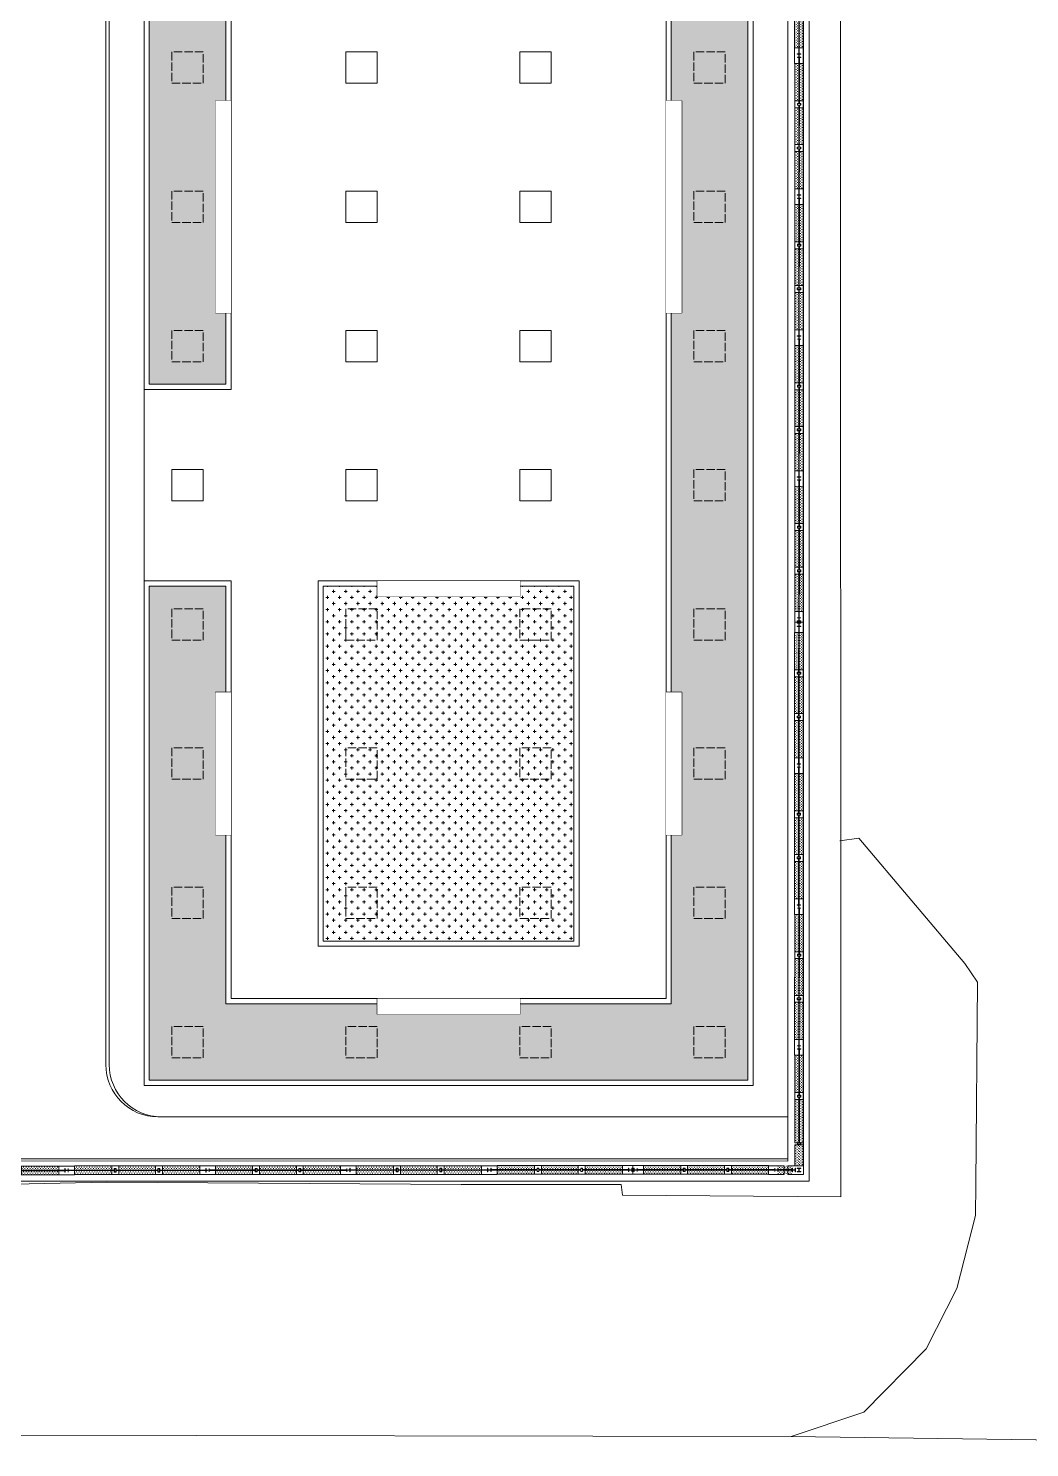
# Model space of a CAD drawing. Header units: millimetres. Extents: x 930469 to 1523124, y -120375 to 411163.
# Drawn here: x 1394603 to 1423374, y 74247 to 115031 of the extents above; entities that cross this region are included whole.
import ezdxf

# ---------------------------------------------------------------- set-up
doc = ezdxf.new("R2010")
doc.units = ezdxf.units.MM
doc.set_wipeout_variables(frame=1)
doc.linetypes.add('ACAD_ISO02W100', pattern=[15, 12, -3])
doc.layers.get('Defpoints').update_dxf_attribs({"color": 8, "lineweight": 0})
for name, color, linetype, lineweight in [('A-DIM', 8, 'Continuous', 0), ('A-HATCH', 8, 'Continuous', 0), ('A-NET THAY', 8, 'Continuous', 0), ('A1-LÁT SÀN', 8, 'Continuous', 0), ('COT VACH', 8, 'Continuous', 0), ('DANCU', 8, 'Continuous', 0), ('GIAOTHONG', 8, 'Continuous', 0), ('Hidden', 8, 'ACAD_ISO02W100', 0), ('Xref Landscape 2020 05 04$0$$0$KT-Tuong', 8, 'Continuous', 0), ('Xref Landscape 2020 05 04$0$A1-DIM', 8, 'Continuous', 0), ('Xref Landscape 2020 05 04$0$A1-KÝ HIỆU', 8, 'Continuous', 0), ('Xref Landscape 2020 05 04$0$CDC-E-Lighting', 8, 'Continuous', 0), ('Xref Landscape 2020 05 04$0$MANH', 8, 'Continuous', 0), ('Xref Landscape 2020 05 04$0$tree', 8, 'Continuous', 0), ('Xref Landscape 2020 05 04$0$Xref Landscape$0$THAY', 8, 'Continuous', 0)]:
    doc.layers.add(name, color=color, linetype=linetype, lineweight=lineweight)
pattern_1 = [(0, (702952.4599005149, 588222.3422771539), (175, 175), [87.5, -262.5]), (90, (702996.2099005149, 588178.5922771539), (-175, 175), [87.5, -262.5])]
pattern_2 = [(9.213864076586628e-15, (-2481406.21934301, -97450.50191261893), (37.5, 37.5), [18.75, -56.25]), (90, (-2481396.84434301, -97459.87691261893), (-37.49999999999999, 37.5), [18.75, -56.25])]
pattern_3 = [(9.213864076586628e-15, (-2481406.21934301, -97583.12871259003), (37.5, 37.5), [18.75, -56.25]), (90, (-2481396.84434301, -97592.50371259003), (-37.49999999999999, 37.5), [18.75, -56.25])]

# ---------------------------------------------------------------- blocks, each defined once
blk = doc.blocks.new('A$Cd8518536')
at = {"layer": 'Defpoints', "ltscale": 3}
blk.add_lwpolyline([(303.3530819588091, 245.9262477381568), (361.6864156658487, 245.9262477381568), (361.6864156658487, 8.592913222246693), (303.3530819588091, 8.592913222246693)], close=True, dxfattribs=at)
blk = doc.blocks.new('ukukd')
at = {"layer": 'A-DIM', "ltscale": 3, "xscale": 299.9999983522735, "yscale": 299.9999983522735, "zscale": 299.9999983522735}
blk.add_blockref('A$Cd8518536', (1089737.763870805, 446208.6096436164), dxfattribs=at)
blk = doc.blocks.new('frefegthmm')
at = {"layer": 'A-HATCH', "ltscale": 3}
h = blk.add_hatch(dxfattribs=at)
h.set_pattern_fill('CROSS', color=256, scale=700)
h.set_pattern_definition(pattern_1)
h.paths.add_polyline_path([(1564510.106906567, 527498.4821823777), (1643410.106870283, 527498.4821823777), (1643410.106870283, 510298.482150438), (1629210.106865891, 510298.482150438), (1629210.106865891, 512498.482150438), (1641210.106870283, 512498.482150438), (1641210.106870283, 525298.4821823777), (1566710.106909498, 525298.4821823777), (1566710.106909498, 510298.4821663815), (1564510.106906567, 510298.4821663815)])
h = blk.add_hatch(dxfattribs=at)
h.set_pattern_fill('CROSS', color=256, scale=700)
h.set_pattern_definition(pattern_1)
h.paths.add_polyline_path([(1629210.106865891, 522498.4821664043), (1639410.106868819, 522498.4821664043), (1639410.106868819, 515298.4821664043), (1629210.106865891, 515298.4821664043)])
h = blk.add_hatch(dxfattribs=at)
h.set_pattern_fill('CROSS', color=256, scale=700)
h.set_pattern_definition(pattern_1)
h.paths.add_polyline_path([(1572510.106906571, 512498.4821664283), (1572510.106906571, 510298.4821664283), (1623410.106861497, 510298.482182308), (1623410.106861497, 512498.482182308)])
at = {"layer": 'A-NET THAY', "ltscale": 3}
blk.add_lwpolyline([(1644460.106888426, 528648.4821663968), (1563460.106888426, 528648.4821663968), (1563460.106888426, 510648.4821664175, 0.414213562373095), (1564960.106888426, 509148.4821664175), (1642960.106888426, 509148.4821664175, 0.414213562373095), (1644460.106888426, 510648.4821664175)], format="xyb", close=True, dxfattribs=at)
for points in [[(1564360.106906567, 527648.4821823777), (1643560.106870283, 527648.4821823777), (1643560.106870283, 510148.482150438), (1629060.106865891, 510148.482150438), (1629060.106865891, 512648.482150438), (1641060.106870283, 512648.482150438), (1641060.106870283, 525148.4821823777), (1566860.106909498, 525148.4821823777), (1566860.106909498, 510148.4821663815), (1564360.106906567, 510148.4821663815)], [(1564510.106906567, 527498.4821823777), (1643410.106870283, 527498.4821823777), (1643410.106870283, 510298.482150438), (1629210.106865891, 510298.482150438), (1629210.106865891, 512498.482150438), (1641210.106870283, 512498.482150438), (1641210.106870283, 525298.4821823777), (1566710.106909498, 525298.4821823777), (1566710.106909498, 510298.4821663815), (1564510.106906567, 510298.4821663815)], [(1615260.106861499, 525598.4821823777), (1615260.106861499, 525148.4821823777), (1621360.106861499, 525148.4821823777), (1621360.106861499, 525598.4821823777)], [(1632260.106867355, 525598.4821823777), (1632260.106867355, 525148.4821823777), (1636360.106867355, 525148.4821823777), (1636360.106867355, 525598.4821823777)], [(1629060.106865891, 522648.4821664043), (1639560.106868819, 522648.4821664043), (1639560.106868819, 515148.4821664043), (1629060.106865891, 515148.4821664043)], [(1629210.106865891, 522498.4821664043), (1639410.106868819, 522498.4821664043), (1639410.106868819, 515298.4821664043), (1629210.106865891, 515298.4821664043)], [(1614760.106861498, 520948.4821664043), (1614760.106861498, 521848.4821664043), (1613860.106861498, 521848.4821664043), (1613860.106861498, 520948.4821664043)], [(1618760.106861498, 520948.4821664043), (1618760.106861498, 521848.4821664043), (1617860.106861498, 521848.4821664043), (1617860.106861498, 520948.4821664043)], [(1622760.106861497, 520948.4821664043), (1622760.106861497, 521848.4821664043), (1621860.106861497, 521848.4821664043), (1621860.106861497, 520948.4821664043)], [(1626760.106862962, 520948.4821664043), (1626760.106862962, 521848.4821664043), (1625860.106862962, 521848.4821664043), (1625860.106862962, 520948.4821664043)], [(1629510.106865891, 520948.4821664043), (1629060.106865891, 520948.4821664043), (1629060.106865891, 516848.4821664043), (1629510.106865891, 516848.4821664043)], [(1641510.106870283, 520948.4821664043), (1641060.106870283, 520948.4821664043), (1641060.106870283, 516848.4821664043), (1641510.106870283, 516848.4821664043)], [(1614760.106862964, 515948.4821664043), (1614760.106862964, 516848.4821664043), (1613860.106862964, 516848.4821664043), (1613860.106862964, 515948.4821664043)], [(1618760.106862964, 515948.4821664043), (1618760.106862964, 516848.4821664043), (1617860.106862964, 516848.4821664043), (1617860.106862964, 515948.4821664043)], [(1622760.106862963, 515948.4821664043), (1622760.106862963, 516848.4821664043), (1621860.106862963, 516848.4821664043), (1621860.106862963, 515948.4821664043)], [(1626760.106864427, 515948.4821664043), (1626760.106864427, 516848.4821664043), (1625860.106864427, 516848.4821664043), (1625860.106864427, 515948.4821664043)], [(1572360.106906571, 512648.4821663815), (1572360.106906571, 510148.4821663815), (1623560.106861497, 510148.4821823548), (1623560.106861497, 512648.4821823548)], [(1572510.106906571, 512498.4821664283), (1572510.106906571, 510298.4821664283), (1623410.106861497, 510298.482182308), (1623410.106861497, 512498.482182308)], [(1615260.106861499, 512198.4821504309), (1615260.106861499, 512648.4821504309), (1621360.106861499, 512648.4821504309), (1621360.106861499, 512198.4821504309)], [(1632260.106867355, 512198.4821504309), (1632260.106867355, 512648.4821504309), (1636360.106867355, 512648.4821504309), (1636360.106867355, 512198.4821504309)], [(1626760.106864427, 510948.4821823548), (1626760.106864427, 511848.4821823548), (1625860.106864427, 511848.4821823548), (1625860.106864427, 510948.4821823548)]]:
    blk.add_lwpolyline(points, close=True, dxfattribs=at)
at = {"layer": 'Hidden', "ltscale": 20}
for points in [[(1614760.106860035, 525948.4821823777), (1614760.106860035, 526848.4821823777), (1613860.106860035, 526848.4821823777), (1613860.106860035, 525948.4821823777)], [(1618760.106861499, 525948.4821823777), (1618760.106861499, 526848.4821823777), (1617860.106861499, 526848.4821823777), (1617860.106861499, 525948.4821823777)], [(1622760.106862963, 525948.4821823777), (1622760.106862963, 526848.4821823777), (1621860.106862963, 526848.4821823777), (1621860.106862963, 525948.4821823777)], [(1626760.106864427, 525948.4821823777), (1626760.106864427, 526848.4821823777), (1625860.106864427, 526848.4821823777), (1625860.106864427, 525948.4821823777)], [(1630760.106865891, 525948.4821823777), (1630760.106865891, 526848.4821823777), (1629860.106865891, 526848.4821823777), (1629860.106865891, 525948.4821823777)], [(1634760.106867355, 525948.4821823777), (1634760.106867355, 526848.4821823777), (1633860.106867355, 526848.4821823777), (1633860.106867355, 525948.4821823777)], [(1638760.106868819, 525948.4821823777), (1638760.106868819, 526848.4821823777), (1637860.106868819, 526848.4821823777), (1637860.106868819, 525948.4821823777)], [(1642760.106870283, 525948.4821823777), (1642760.106870283, 526848.4821823777), (1641860.106870283, 526848.4821823777), (1641860.106870283, 525948.4821823777)], [(1630760.106865891, 520948.4821664043), (1630760.106865891, 521848.4821664043), (1629860.106865891, 521848.4821664043), (1629860.106865891, 520948.4821664043)], [(1634760.106867355, 520948.4821664043), (1634760.106867355, 521848.4821664043), (1633860.106867355, 521848.4821664043), (1633860.106867355, 520948.4821664043)], [(1638760.106868819, 520948.4821664043), (1638760.106868819, 521848.4821664043), (1637860.106868819, 521848.4821664043), (1637860.106868819, 520948.4821664043)], [(1642760.106870283, 520948.4821664043), (1642760.106870283, 521848.4821664043), (1641860.106870283, 521848.4821664043), (1641860.106870283, 520948.4821664043)], [(1630760.106865891, 515948.4821664043), (1630760.106865891, 516848.4821664043), (1629860.106865891, 516848.4821664043), (1629860.106865891, 515948.4821664043)], [(1634760.106867355, 515948.4821664043), (1634760.106867355, 516848.4821664043), (1633860.106867355, 516848.4821664043), (1633860.106867355, 515948.4821664043)], [(1638760.106868819, 515948.4821664043), (1638760.106868819, 516848.4821664043), (1637860.106868819, 516848.4821664043), (1637860.106868819, 515948.4821664043)], [(1642760.106870283, 515948.4821664043), (1642760.106870283, 516848.4821664043), (1641860.106870283, 516848.4821664043), (1641860.106870283, 515948.4821664043)], [(1614760.106861499, 510948.4821823548), (1614760.106861499, 511848.4821823548), (1613860.106861499, 511848.4821823548), (1613860.106861499, 510948.4821823548)], [(1618760.106861498, 510948.4821823548), (1618760.106861498, 511848.4821823548), (1617860.106861498, 511848.4821823548), (1617860.106861498, 510948.4821823548)], [(1622760.106861497, 510948.4821823548), (1622760.106861497, 511848.4821823548), (1621860.106861497, 511848.4821823548), (1621860.106861497, 510948.4821823548)], [(1630760.106865891, 510948.4821823548), (1630760.106865891, 511848.4821823548), (1629860.106865891, 511848.4821823548), (1629860.106865891, 510948.4821823548)], [(1634760.106867355, 510948.4821823548), (1634760.106867355, 511848.4821823548), (1633860.106867355, 511848.4821823548), (1633860.106867355, 510948.4821823548)], [(1638760.106868819, 510948.4821823548), (1638760.106868819, 511848.4821823548), (1637860.106868819, 511848.4821823548), (1637860.106868819, 510948.4821823548)], [(1642760.106870283, 510948.4821823548), (1642760.106870283, 511848.4821823548), (1641860.106870283, 511848.4821823548), (1641860.106870283, 510948.4821823548)]]:
    blk.add_lwpolyline(points, close=True, dxfattribs=at)
for points in [[(1615260.106861499, 525598.4821823774), (1615260.106861499, 525148.4821823777), (1621360.106861499, 525148.4821823777), (1621360.106861499, 525598.4821823774)], [(1632260.1068673548, 525598.4821823775), (1632260.1068673548, 525148.4821823777), (1636360.106867355, 525148.4821823777), (1636360.106867355, 525598.4821823775)], [(1629510.1068658906, 520948.4821664043), (1629060.106865891, 520948.4821664043), (1629060.106865891, 516848.4821664043), (1629510.1068658906, 516848.4821664043)], [(1641510.1068702824, 520948.4821664043), (1641060.106870283, 520948.4821664043), (1641060.106870283, 516848.4821664043), (1641510.1068702824, 516848.4821664043)], [(1615260.106861499, 512198.48215043114), (1615260.106861499, 512648.4821504309), (1621360.106861499, 512648.4821504309), (1621360.106861499, 512198.48215043114)], [(1632260.1068673548, 512198.48215043114), (1632260.1068673548, 512648.4821504309), (1636360.106867355, 512648.4821504309), (1636360.106867355, 512198.48215043114)]]:
    blk.add_wipeout(points).dxf.layer = 'A-NET THAY'
blk = doc.blocks.new('Xref Landscape 2020 05 04$0$123333')
at = {"layer": 'Xref Landscape 2020 05 04$0$tree'}
h = blk.add_hatch(dxfattribs=at)
h.set_pattern_fill('CROSS', color=256, scale=150)
h.set_pattern_definition([(9.213864076586628e-15, (-1079850.712150478, 449499.7543768531), (37.5, 37.5), [18.75, -56.25]), (90, (-1079841.337150478, 449490.3793768531), (-37.49999999999999, 37.5), [18.75, -56.25])])
h.paths.add_polyline_path([(349.9999999996517, 133.6867107070866), (1425.200356976013, 133.6867107070866), (1425.200356976013, 250.0000008120551), (349.9999999996517, 250.0000008120551)])
h = blk.add_hatch(dxfattribs=at)
h.set_pattern_fill('CROSS', color=256, scale=150)
h.set_pattern_definition([(9.213864076586628e-15, (-1079850.712150478, 449367.127576882), (37.5, 37.5), [18.75, -56.25]), (90, (-1079841.337150478, 449357.752576882), (-37.49999999999999, 37.5), [18.75, -56.25])])
h.paths.add_polyline_path([(349.9999999996508, 1.059910735988524), (1425.200356976013, 1.059910735988524), (1425.200356976013, 117.373200840957), (349.9999999996508, 117.373200840957)])
h = blk.add_hatch(dxfattribs=at)
h.set_pattern_fill('CROSS', color=256, scale=150)
h.set_pattern_definition([(9.213864076586628e-15, (-1078592.378817145, 449499.7543768531), (37.5, 37.5), [18.75, -56.25]), (90, (-1078583.003817145, 449490.3793768531), (-37.49999999999999, 37.5), [18.75, -56.25])])
h.paths.add_polyline_path([(1625.200356976013, 133.6867107070866), (2675.228979431209, 133.6867107070866), (2675.228979431209, 250.0000008120551), (1625.200356976013, 250.0000008120551)])
h = blk.add_hatch(dxfattribs=at)
h.set_pattern_fill('CROSS', color=256, scale=150)
h.set_pattern_definition([(9.213864076586628e-15, (-1078592.378817145, 449367.127576882), (37.5, 37.5), [18.75, -56.25]), (90, (-1078583.003817145, 449357.752576882), (-37.49999999999999, 37.5), [18.75, -56.25])])
h.paths.add_polyline_path([(1625.200356976013, 1.059910735988524), (2675.228979431209, 1.059910735988524), (2675.228979431209, 117.373200840957), (1625.200356976013, 117.373200840957)])
h = blk.add_hatch(dxfattribs=at)
h.set_pattern_fill('CROSS', color=256, scale=150)
h.set_pattern_definition([(9.213864076586628e-15, (-1077459.045483811, 449499.7543768531), (37.5, 37.5), [18.75, -56.25]), (90, (-1077449.670483811, 449490.3793768531), (-37.49999999999999, 37.5), [18.75, -56.25])])
h.paths.add_polyline_path([(2875.228979431209, 133.6867107070866), (3949.999999999651, 133.6867107070866), (3949.999999999651, 250.0000008120551), (2875.228979431209, 250.0000008120551)])
h = blk.add_hatch(dxfattribs=at)
h.set_pattern_fill('CROSS', color=256, scale=150)
h.set_pattern_definition([(9.213864076586628e-15, (-1077459.045483811, 449367.127576882), (37.5, 37.5), [18.75, -56.25]), (90, (-1077449.670483811, 449357.752576882), (-37.49999999999999, 37.5), [18.75, -56.25])])
h.paths.add_polyline_path([(2875.228979431209, 1.059910735988524), (3949.999999999651, 1.059910735988524), (3949.999999999651, 117.373200840957), (2875.228979431209, 117.373200840957)])
at = {"layer": 'Xref Landscape 2020 05 04$0$$0$KT-Tuong', "ltscale": 3}
for points in [[(125.0000000000009, 129.200000337034), (160.8000000000466, 129.200000337034, 0.4142135623730951), (167.8000000000475, 136.200000337034), (167.8000000000475, 175.0000003370224), (175, 175.0000003370224), (175, 75.00000033702236), (167.8000000000475, 75.00000033702236), (167.8000000000475, 113.8000003370689, 0.4142135623730951), (160.8000000000466, 120.8000003370689), (125.0000000000009, 120.8000003370689)], [(4175, 129.200000337034), (4139.199999999953, 129.200000337034, -0.4142135623730951), (4132.199999999953, 136.200000337034), (4132.199999999953, 175.0000003370806), (4125, 175.0000003370806), (4125, 75.00000033708056), (4132.199999999953, 75.00000033708056), (4132.199999999953, 113.8000003370689, -0.4142135623730951), (4139.199999999953, 120.8000003370689), (4175, 120.8000003370689)]]:
    blk.add_lwpolyline(points, format="xyb", dxfattribs=at)
for points in [[(1495, 75.00000033702236), (1550, 75.00000033702236), (1550, 175.0000003370224), (1495, 175.0000003370224)], [(1502.199999999953, 82.200000337034), (1542.800000000047, 82.200000337034), (1542.800000000047, 167.8000003370689), (1502.199999999953, 167.8000003370689)], [(2749.999999999302, 75.00000008626375), (2804.999999999302, 75.00000008626375), (2804.999999999302, 175.0000000862638), (2749.999999999302, 175.0000000862638)], [(2757.199999999255, 82.2000000862754), (2797.799999999233, 82.2000000862754), (2797.799999999233, 167.8000000863103), (2757.199999999255, 167.8000000863103)]]:
    blk.add_lwpolyline(points, close=True, dxfattribs=at)
at = {"layer": 'Xref Landscape 2020 05 04$0$A1-DIM'}
for points in [[(174.9998689262429, 133.6867107070866), (1495, 133.6867109578452), (1495.000262147514, 117.3732010917156), (175.0001310737571, 117.373200840957)], [(1550, 133.6867109578452), (2749.999868925544, 133.6867107070866), (2750.000131073059, 117.373200840957), (1550.000262147514, 117.3732010917156)], [(2804.999868925545, 133.1567550193286), (4124.999868926243, 133.6867107070866), (4125.000131073757, 117.373200840957), (2805.000131073059, 116.8432451531989)]]:
    blk.add_lwpolyline(points, close=True, dxfattribs=at)
at = {"layer": 'Xref Landscape 2020 05 04$0$MANH'}
for p, q in [((1422.500001275563, 250.0000010628137), (1422.500001275563, -2.565793693065643e-07)), ((1622.500001275563, 250.0000010628137), (1622.500001275563, -2.565793693065643e-07)), ((2677.500000201981, 250.0000008120551), (2677.500000201981, -5.073379725217819e-07)), ((2877.500000201981, 250.0000008120551), (2877.500000201981, -5.073379725217819e-07))]:
    blk.add_line(p, q, dxfattribs=at)
blk.add_lwpolyline([(349.9999999996517, 250.0000008120551), (3949.999999999651, 250.0000008120551), (3949.999999999651, -5.073379725217819e-07), (349.9999999996508, -5.073379725217819e-07)], close=True, dxfattribs=at)
blk = doc.blocks.new('Xref Landscape 2020 05 04$0$hangrao')
at = {"layer": 'Xref Landscape 2020 05 04$0$tree'}
h = blk.add_hatch(dxfattribs=at)
h.set_pattern_fill('CROSS', color=256, scale=150)
h.set_pattern_definition([(9.213864076586628e-15, (-2482664.552676343, -97450.50191261893), (37.5, 37.5), [18.75, -56.25]), (90, (-2482655.177676343, -97459.87691261893), (-37.49999999999999, 37.5), [18.75, -56.25])])
h.paths.add_polyline_path([(67070.1595694623, -111931.4255301274), (67069.31574747246, -113006.6255559861), (66953.00249318709, -113006.5342728022), (66953.84631517692, -111931.3342469435)])
h = blk.add_hatch(dxfattribs=at)
h.set_pattern_fill('CROSS', color=256, scale=150)
h.set_pattern_definition([(9.213864076586628e-15, (-2482664.552676343, -97583.12871259003), (37.5, 37.5), [18.75, -56.25]), (90, (-2482655.177676343, -97592.50371259003), (-37.49999999999999, 37.5), [18.75, -56.25])])
h.paths.add_polyline_path([(67202.78632858978, -111931.5296162259), (67201.94250659994, -113006.7296420846), (67085.62925231457, -113006.6383589007), (67086.4730743044, -111931.438333042)])
h = blk.add_hatch(dxfattribs=at)
h.set_pattern_fill('CROSS', color=256, scale=150)
h.set_pattern_definition(pattern_2)
h.paths.add_polyline_path([(67069.15878658881, -113206.6254943943), (67068.33471948747, -114451.5154603873), (66952.02146520233, -114451.4241772034), (66952.84553230368, -113206.5342112104)])
h = blk.add_hatch(dxfattribs=at)
h.set_pattern_fill('CROSS', color=256, scale=150)
h.set_pattern_definition(pattern_3)
h.paths.add_polyline_path([(67201.7855457163, -113206.7295804928), (67200.96147861495, -114451.6195464858), (67084.64822432981, -114451.5282633019), (67085.47229143116, -113206.6382973089)])
h = blk.add_hatch(dxfattribs=at)
h.set_pattern_fill('CROSS', color=256, scale=150)
h.set_pattern_definition(pattern_2)
h.paths.add_polyline_path([(67069.15878658881, -115103.7126948702), (67068.33471948747, -114506.7296908585), (66952.02146520233, -114506.8209740423), (66952.84553230368, -115103.8039780541)])
h = blk.add_hatch(dxfattribs=at)
h.set_pattern_fill('CROSS', color=256, scale=150)
h.set_pattern_definition(pattern_3)
h.paths.add_polyline_path([(67201.7855457163, -115103.6618531516), (67200.96147861495, -114506.62560476), (67084.64822432981, -114506.7168879439), (67085.47229143116, -115103.7531363355)])
h = blk.add_hatch(dxfattribs=at)
h.set_pattern_fill('CROSS', color=256, scale=150, angle=180)
h.set_pattern_definition([(180, (1147885.98640167, -564467.3222281483), (-37.50000000000001, -37.49999999999999), [18.75, -56.25]), (270, (1147876.61140167, -564457.9472281483), (37.49999999999999, -37.50000000000001), [18.75, -56.25])])
h.paths.add_polyline_path([(66871.63288792921, -115101.2545620023), (66476.94091785885, -115101.2545620023), (66476.94091785885, -115217.5678521072), (66871.63288792921, -115217.5678521072)])
h = blk.add_hatch(dxfattribs=at)
h.set_pattern_fill('CROSS', color=256, scale=150, angle=180)
h.set_pattern_definition([(180, (1147885.986401671, -564603.41461327), (-37.50000000000001, -37.49999999999999), [18.75, -56.25]), (270, (1147876.611401671, -564594.03961327), (37.49999999999999, -37.50000000000001), [18.75, -56.25])])
h.paths.add_polyline_path([(66871.21943676611, -115237.3469471239), (66476.94091785955, -115237.3469471239), (66476.94091785955, -115353.6602372288), (66871.21943676611, -115353.6602372288)])
at = {"layer": 'Xref Landscape 2020 05 04$0$$0$KT-Tuong', "ltscale": 3}
for points in [[(67070.60177079844, -99556.4220661741), (67070.62986679655, -99520.62207719899, 0.4142135623730951), (67063.63536258345, -99513.6165857237), (67024.83537453227, -99513.58613531233), (67024.84102512407, -99506.38613752968), (67124.84099432803, -99506.46461797139), (67124.83534373622, -99513.66461575404), (67086.03535568505, -99513.63416534266, 0.4142135623730951), (67079.0298642097, -99520.62866955606), (67079.0017682116, -99556.42865853116)], [(67072.01484295912, -99406.42223437171), (67071.98674696079, -99442.22222334682, -0.4142135623730951), (67064.98125548544, -99449.21672756015), (67026.18126743427, -99449.18627714878), (67026.17561684246, -99456.38627493143), (67126.17558604665, -99456.46475537319), (67126.18123663845, -99449.26475759048), (67087.38124858704, -99449.23430717911, -0.4142135623730951), (67080.38674437371, -99442.22881570389), (67080.41484037205, -99406.42882672878)], [(67074.82285944442, -111706.4291206087), (67074.79476344632, -111742.2291095838, -0.4142135623730951), (67067.78927197121, -111749.2236137971), (67028.98928392003, -111749.1931633857), (67028.98363332823, -111756.3931611684), (67128.98360253219, -111756.4716416101), (67128.98925312399, -111749.2716438275), (67090.18926507281, -111749.2411934161, -0.4142135623730951), (67083.19476085948, -111742.2357019408), (67083.22285685758, -111706.4357129657)], [(62228.56180233997, -115229.3946516033), (62264.36180234002, -115229.3946516033, -0.4142135623730951), (62271.36180234002, -115236.3946516033), (62271.36180234002, -115275.1946516033), (62278.56180233997, -115275.1946516033), (62278.56180233997, -115175.1946516033), (62271.36180234002, -115175.1946516033), (62271.36180234002, -115213.9946516033, -0.4142135623730951), (62264.36180234002, -115220.9946516033), (62228.56180233997, -115220.9946516033)], [(62378.56180234044, -115229.3946516033), (62342.76180234039, -115229.3946516033, 0.4142135623730951), (62335.76180234039, -115236.3946516033), (62335.76180234039, -115275.1946516033), (62328.56180234044, -115275.1946516033), (62328.56180234044, -115175.1946516033), (62335.76180234039, -115175.1946516033), (62335.76180234039, -115213.9946516033, 0.4142135623730951), (62342.76180234039, -115220.9946516033), (62378.56180234044, -115220.9946516033)], [(66428.56180234044, -115229.3946516033), (66464.36180234049, -115229.3946516033, -0.4142135623730951), (66471.36180234049, -115236.3946516033), (66471.36180234049, -115275.1946516033), (66478.56180234044, -115275.1946516033), (66478.56180234044, -115175.1946516033), (66471.36180234049, -115175.1946516033), (66471.36180234049, -115213.9946516033, -0.4142135623730951), (66464.36180234049, -115220.9946516033), (66428.56180234044, -115220.9946516033)], [(66926.937899302, -115232.8406145062), (66891.13791032694, -115232.8125185081, 0.4142135623730951), (66884.1324188516, -115239.8070227212), (66884.10196844023, -115278.6070107723), (66876.90197065752, -115278.6013601805), (66876.98045109934, -115178.6013909766), (66884.18044888182, -115178.6070415684), (66884.14999847068, -115217.4070296196, 0.4142135623730951), (66891.14450268401, -115224.4125210949), (66926.94449165906, -115224.440617093)], [(66926.937899302, -115232.8406145059), (66962.73788827704, -115232.8687105043, -0.4142135623730951), (66969.73239249038, -115239.8742019796), (66969.701942079, -115278.6741900308), (66976.90193986171, -115278.6798406226), (66976.98042030353, -115178.6798714184), (66969.78042252082, -115178.6742208266), (66969.74997210945, -115217.474208878, -0.4142135623730951), (66962.74448063411, -115224.4687130913), (66926.94449165906, -115224.440617093)], [(67072.74113518209, -115228.7550402717), (67072.71303918376, -115264.5550292468, -0.4142135623730951), (67065.70754770841, -115271.5495334601), (67026.90755965724, -115271.5190830487), (67026.90190906543, -115278.7190808314), (67126.90187826962, -115278.7975612732), (67126.90752886143, -115271.5975634904), (67088.10754081002, -115271.5671130791, -0.4142135623730951), (67081.11303659668, -115264.5616216038), (67081.14113259502, -115228.7616326287)], [(67072.74113518186, -115228.7550402717), (67072.76923117996, -115192.9550512966, 0.4142135623730951), (67065.77472696686, -115185.9495598213), (67026.97473891568, -115185.9191094099), (67026.98038950749, -115178.7191116273), (67126.98035871144, -115178.797592069), (67126.97470811964, -115185.9975898516), (67088.17472006846, -115185.9671394402, 0.4142135623730951), (67081.16922859312, -115192.9616436536), (67081.14113259502, -115228.7616326287)]]:
    blk.add_lwpolyline(points, format="xyb", dxfattribs=at)
for points in [[(67127.94766070112, -113076.4712351042), (67127.90449645813, -113131.4712181665), (67027.90452725417, -113131.3927377247), (67027.94769149716, -113076.3927546624)], [(67120.7420123266, -113083.665582295), (67120.71014926722, -113124.265569792), (67035.11017562868, -113124.1983905339), (67035.14203868783, -113083.5984030369)], [(67127.94766070112, -114506.549737304), (67127.90449645813, -114451.5497542418), (67027.90452725417, -114451.6282346835), (67027.94769149716, -114506.6282177458)], [(67120.7420123266, -114499.3553901132), (67120.71014926722, -114458.7554026162), (67035.11017562868, -114458.8225818744), (67035.14203868783, -114499.4225693714)]]:
    blk.add_lwpolyline(points, close=True, dxfattribs=at)
at = {"layer": 'Xref Landscape 2020 05 04$0$A1-DIM'}
for points in [[(67070.2969103381, -111756.4254529469), (67069.26096815336, -113076.4251775144), (67085.57447278989, -113076.4382425765), (67086.61041497462, -111756.4385180089)], [(67070.2969103381, -114451.5170003238), (67069.26096815336, -113131.5172757562), (67085.57447278989, -113131.5042106942), (67086.61041497462, -114451.5039352617)], [(66876.9440155651, -115233.3514062856), (66478.56193341408, -115233.8813619734), (66478.5616712668, -115217.5678521072), (66876.94375341758, -115217.0378964195)]]:
    blk.add_lwpolyline(points, close=True, dxfattribs=at)
at = {"layer": 'Xref Landscape 2020 05 04$0$A1-KÝ HIỆU'}
blk.add_lwpolyline([(67370.00000018673, -115548.9930007022), (67370.00000018626, 22547.7455089523), (67200.00000018626, 22547.7455089523), (67200.00000018626, -115098.9930007022)], dxfattribs=at)
at = {"layer": 'Xref Landscape 2020 05 04$0$MANH'}
for p, q in [((66952.84765130398, -113203.8338563414), (67202.84757563355, -113204.0300574467)), ((66953.00461218739, -113003.8339179332), (67203.0045365172, -113004.0301190386)), ((66952.21412999812, -114451.4243284076), (67202.21405432769, -114451.620529513)), ((66952.21412999812, -114506.8208228381), (67202.21405432769, -114506.6246217327))]:
    blk.add_line(p, q, dxfattribs=at)
blk.add_lwpolyline([(66949.47004390485, -37220.22611645632), (66949.47004390485, -30481.31000754749), (67199.4700452243, -30481.31000754749), (67199.4700452243, -115098.9930007022)], dxfattribs=at)
for points in [[(66953.84631517692, -111931.3342469435), (66951.21546637709, -114451.4235446518), (67201.21539070667, -114451.6197457572), (67203.84623950673, -111931.5304480489)], [(66953.84631517692, -115103.8564370149), (66951.21546637709, -114506.821606594), (67201.21539070667, -114506.6254054885), (67203.84623950673, -115103.6602359095)]]:
    blk.add_lwpolyline(points, close=True, dxfattribs=at)
at = {"layer": 'Xref Landscape 2020 05 04$0$Xref Landscape$0$THAY'}
for p, q in [((67200.00000018626, 22547.7455089523), (67200.00000018626, -115098.9930007022)), ((67200.00000018626, -34944.68962923321), (67200.00000018626, -89870.68726562255)), ((66755.00000018626, -35270.50266087649), (66755.00000018626, -114908.9930007022))]:
    blk.add_line(p, q, dxfattribs=at)
for points in [[(66950.38073335541, -83431.32185570773), (67200.38065636554, -83431.51805681211), (67200.73381835339, -82981.51819539367), (66950.73389534326, -82981.32199428929)], [(66951.1587972918, -87481.3237135706), (67201.15872030216, -87481.51991467498), (67201.51188229001, -87031.52005325654), (66951.51195927965, -87031.32385215216)], [(66950.95498573966, -91531.32480085333), (67200.95490874979, -91531.5210019577), (67201.30807073764, -91081.52114053926), (66951.30814772751, -91081.32493943488)], [(66951.24211193179, -95581.32627342548), (67201.24203494214, -95581.52247452986), (67201.59519693, -95131.52261311142), (66951.59527391964, -95131.32641200704)], [(66951.17607519217, -99781.32840962242), (67201.17599820229, -99781.5246107268), (67201.52916019014, -99481.52474930836), (66951.52923718002, -99481.32854820398)], [(66951.52923812438, -99481.32774599933), (67201.52916113473, -99481.5239471037), (67201.88232312258, -99181.52408568526), (66951.88240011223, -99181.32788458088)], [(66946.97672475805, -103831.3263611876), (67196.9766477684, -103831.5225622919), (67197.32980975648, -103381.5227008735), (66947.32988674613, -103381.3264997691)], [(66944.28920461191, -107881.3254992439), (67194.28912762203, -107881.5217003483), (67194.64228960988, -107431.5218389299), (66944.64236659976, -107431.3256378255)], [(66950.38073241361, -111931.3315271383), (67200.38065542374, -111931.5277282427), (67200.73381741159, -111481.5278668242), (66950.73389440146, -111481.3316657199)], [(46253.56180233858, -115364.0569913603), (46253.56180233858, -115114.0569913603), (45803.56180233858, -115114.0569913603), (45803.56180233858, -115364.0569913603)], [(50303.56180233858, -115360.1004683144), (50303.56180233858, -115110.1004683144), (49853.56180233858, -115110.1004683144), (49853.56180233858, -115360.1004683144)], [(54353.56180233904, -115357.1258210597), (54353.56180233904, -115107.1258210597), (53903.56180233904, -115107.1258210597), (53903.56180233904, -115357.1258210597)], [(58403.56180233904, -115353.6602359095), (58403.56180233904, -115103.6602359095), (57953.56180233904, -115103.6602359095), (57953.56180233904, -115353.6602359095)], [(62303.56180234021, -115350.1946507589), (62303.56180234021, -115100.1946507589), (62003.56180234021, -115100.1946507589), (62003.56180234021, -115350.1946507589)], [(62303.56180234021, -115350.1946507589), (62303.56180234021, -115100.1946507589), (62603.56180234021, -115100.1946507589), (62603.56180234021, -115350.1946507589)], [(66203.56180234137, -115353.6602359095), (66203.56180234137, -115103.6602359095), (66653.56180234137, -115103.6602359095), (66653.56180234137, -115353.6602359095)], [(67202.06298572989, -115353.7583364622), (67202.06298572989, -115103.7583364622), (66752.06298572989, -115103.7583364622), (66752.06298572989, -115353.7583364622)]]:
    blk.add_lwpolyline(points, close=True, dxfattribs=at)
for points in [[(66950.68946895632, -87481.32334523957), (67201.15872030216, -87481.51991467498), (67201.51188229001, -87031.52005325654), (66951.04263094417, -87031.32348382112)], [(66946.82154135639, -103381.3261008172), (67197.290792702, -103381.5226702527), (67196.93763071392, -103831.5225316711), (66946.4683793683, -103831.3259622356)], [(66943.28992147767, -107881.3247150019), (67193.75917282328, -107881.5212844373), (67194.11233481113, -107431.5214230189), (66943.64308346552, -107431.3248535834)], [(66943.64308346552, -107431.3248535834), (67194.11233481113, -107431.5214230189), (67193.75917282328, -107881.5212844373), (66943.28992147767, -107881.3247150019)], [(66754.4700452243, -114908.9930007022), (5957.757808356546, -114908.9930007022), (5957.757808356546, -115548.9930007022), (67370.00000018626, -115548.9930007022)], [(50303.56180233858, -115360.5697967945), (50303.56180233858, -115110.1004683144), (49853.56180233858, -115110.1004683144), (49853.56180233858, -115360.5697967945)]]:
    blk.add_lwpolyline(points, dxfattribs=at)
for p, rotation in [((67200.45913629979, -83331.51808760723), 89.95503401451884), ((67201.03338868427, -91431.52103275282), 89.95503401451884), ((67201.60764106899, -99531.52397789882), 89.95503401451884), ((67196.52517290413, -103731.5221771761), 89.95503401451884), ((67200.45913535799, -111831.5277590378), 89.95503401451884), ((46153.56180233811, -115114.0569918677), 180), ((54253.56180233881, -115107.1258215671), 180), ((62353.56180233997, -115100.1946512663), 180)]:
    blk.add_blockref('Xref Landscape 2020 05 04$0$123333', p, dxfattribs=dict(at, rotation=rotation))
at = {"layer": 'Xref Landscape 2020 05 04$0$Xref Landscape$0$THAY', "xscale": -1}
for p, rotation in [((67204.12092148722, -83081.52088440396), 89.95503401451882), ((67204.69517387194, -91181.52382954955), 89.95503401451882), ((67196.72137400857, -103481.5222541663), 89.95503401451882), ((45903.56180233858, -115110.5914067174), 180), ((54003.56180233927, -115103.6602364168), 180), ((62253.56180234044, -115100.1946512663), 180)]:
    blk.add_blockref('Xref Landscape 2020 05 04$0$123333', p, dxfattribs=dict(at, rotation=rotation))

msp = doc.modelspace()

# ---------------------------------------------------------------- linework, layer by layer
at = {"layer": 'A1-LÁT SÀN', "ltscale": 3}
msp.add_lwpolyline([(1396826.831018271, 164753.0109866612), (1396826.831018271, 85253.01106867622, 0.4142135623730481), (1398326.831018271, 83753.01106867599), (1416426.83101827, 83753.01106867599), (1416426.18476597, 82481.70951457365), (1320536.468309852, 82493.86460662176), (1302612.578908961, 90242.78182510022), (1302612.578908961, 153568.2631753733), (1307481.078121093, 153568.2631753733), (1307519.34839834, 117660.6269509172), (1338477.529288041, 110001.2837486996), (1339078.168425303, 109401.9235787347), (1360378.156327724, 109424.6250480145), (1360977.516508285, 110025.2641988793), (1388958.34996701, 117013.7390922573), (1392002.652832123, 119296.5390685902), (1392002.652832124, 159503.0102091214, 0.4427668310177005), (1393333.826253051, 160703.0102419009), (1393333.826253051, 164753.0109866612)], format="xyb", close=True, dxfattribs=at)
at = {"layer": 'DANCU'}
for p, q in [((1417928.635431403, 145237.9449037214), (1417948.962481612, 81975.1999941071)), ((1396850.375626677, 81878.03560255966), (1389034.683259839, 81700.38358814022)), ((1407035.203956479, 81806.86880875131), (1396850.375626677, 81878.03560255966)), ((1411637.686031693, 81812.03683832785), (1407035.203956479, 81806.86880875131)), ((1411637.686031693, 81812.03683832785), (1411677.179348105, 81502.79138882956)), ((1417948.962481612, 81975.1999941071), (1417950.527302379, 81449.79420903823)), ((1417950.527302379, 81449.79420903823), (1411677.179348105, 81502.79138882956))]:
    msp.add_line(p, q, dxfattribs=at)
at = {"layer": 'GIAOTHONG'}
for p, q in [((1418469.889159078, 91762.43758520982), (1417920.032641763, 91688.71148436269)), ((1421510.241270894, 88159.27506325147), (1418469.889159078, 91762.43758520982)), ((1421510.241270894, 88159.27506325147), (1421881.245438689, 87621.0487065216)), ((1421881.245438689, 87621.0487065216), (1421829.04040944, 81815.4632169207)), ((1421829.04040944, 81815.4632169207), (1421817.753289098, 80914.40673213205)), ((1421817.753289098, 80914.40673213205), (1421286.444687003, 78818.07482842109)), ((1421286.444687003, 78818.07482842109), (1420398.084921235, 77083.60453503332)), ((1420398.084921235, 77083.60453503332), (1418612.821867341, 75261.43650657436)), ((1418612.821867341, 75261.43650657436), (1416521.243531102, 74570.04680571458)), ((1416521.243531102, 74570.04680571458), (1382858.642740601, 74625.09690171978)), ((1439427.53402769, 74247.42868024608), (1416521.243531102, 74570.04680571458))]:
    msp.add_line(p, q, dxfattribs=at)

# ---------------------------------------------------------------- block references
at = {"layer": 'A-DIM'}
msp.add_blockref('ukukd', (217183.1430596502, -364133.4725093123), dxfattribs=at)

# ---------------------------------------------------------------- next in the draw order: block references
at = {"layer": 'COT VACH', "rotation": 269.9999999999985}
msp.add_blockref('frefegthmm', (887778.3488519138, 1728213.117957116), dxfattribs=at)

# ---------------------------------------------------------------- next in the draw order: block references
at = {"layer": 'Xref Landscape 2020 05 04$0$CDC-E-Lighting'}
msp.add_blockref('Xref Landscape 2020 05 04$0$hangrao', (1349671.831018084, 197453.0164296081), dxfattribs=at)

doc.saveas('drawing.dxf')
